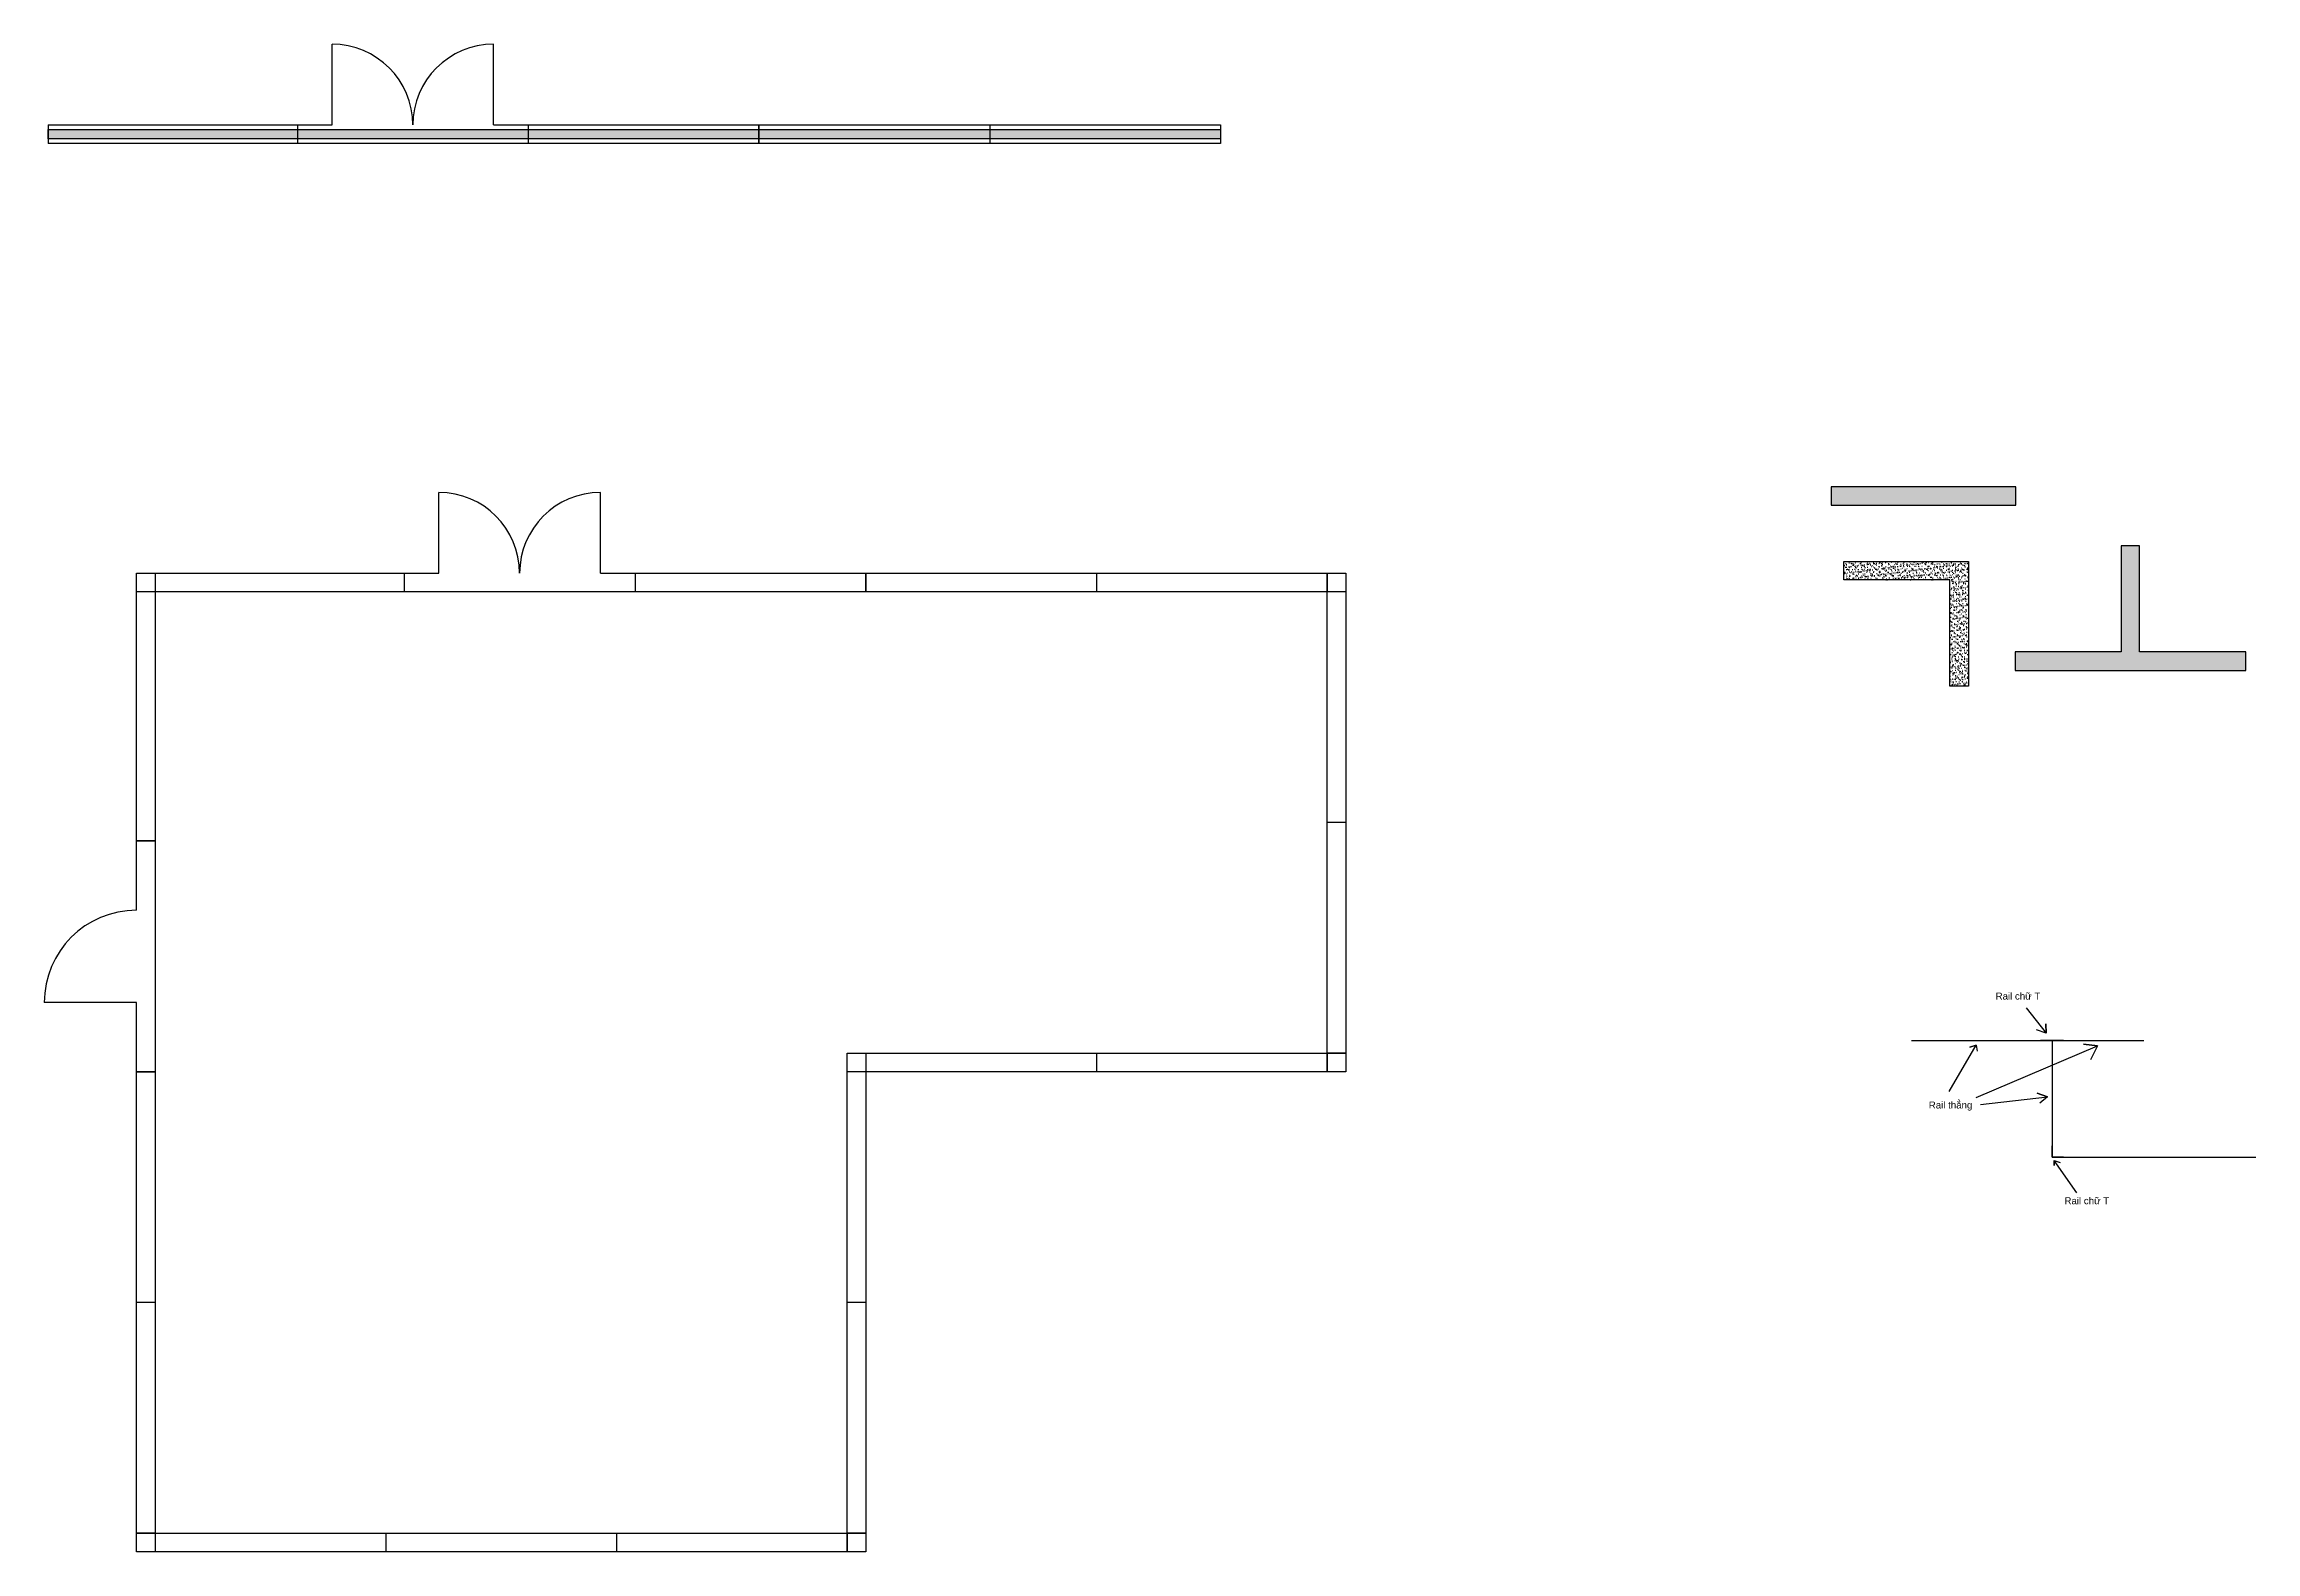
# Model space of a CAD drawing. Header units: inches. Extents: x 4890 to 14474, y 176 to 6708.
import ezdxf

# ---------------------------------------------------------------- set-up
doc = ezdxf.new("R2010")
doc.units = ezdxf.units.IN
doc.header["$MEASUREMENT"] = 0
doc.styles.get("Standard").update_dxf_attribs({"font": 'arial.ttf'})

# ---------------------------------------------------------------- blocks, each defined once
blk = doc.blocks.new('WSE')
for p, q in [((150, 40), (150, 390)), ((850, 40), (850, 390)), ((0, 40), (150, 40)), ((0, 40), (150, 40)), ((0, 40), (0, -40)), ((850, 40), (1000, 40)), ((1000, 40), (1000, -40)), ((1000, -40), (0, -40))]:
    blk.add_line(p, q)
for centre, start, end in [((150, 40), 0, 90), ((850, 40), 90, 180)]:
    blk.add_arc(centre, 350, start, end)
blk = doc.blocks.new('NE')
at = {"color": 0}
for p, q in [((0, 40), (1000, 40)), ((0, 40), (0, -40)), ((1000, 40), (1000, -40)), ((1000, -40), (0, -40))]:
    blk.add_line(p, q, dxfattribs=at)
blk = doc.blocks.new('SE')
blk.add_line((300, 40), (300, 440))
at = {"color": 0}
for p, q in [((0, 40), (300, 40)), ((0, 40), (0, -40)), ((700, 40), (1000, 40)), ((1000, 40), (1000, -40)), ((1000, -40), (0, -40))]:
    blk.add_line(p, q, dxfattribs=at)
blk.add_arc((300, 40), 400, 0, 90)

msp = doc.modelspace()

# ---------------------------------------------------------------- hatches: boundary and pattern name
h = msp.add_hatch()
h.set_pattern_fill('AR-SAND', color=256, scale=10)
h.set_pattern_definition([(37.5, (-18.258, 290.967), (-0.629934, 19.268238), [0, -15.2, 0, -17, 0, -16.25]), (7.5, (-18.258, 290.967), (17.697767, 28.22146), [0, -8.2, 0, -13.7, 0, -5.25]), (327.5, (-30.558, 290.967), (31.141419, 0.05659), [0, -5, 0, -18, 0, -23.5]), (317.5, (-30.558, 290.967), (30.061266, 8.776756), [0, -2.5, 0, -11.8, 0, -13.5])])
h.paths.add_polyline_path([(9987.7, 6298.3), (9987.7, 6338.3), (4907.7, 6338.3), (4907.7, 6298.3)])
h = msp.add_hatch()
h.set_pattern_fill('AR-SAND', color=256, scale=10)
h.paths.add_polyline_path([(13433.9, 4790.9), (12633.9, 4790.9), (12633.9, 4710.9), (13433.9, 4710.9)])
h = msp.add_hatch()
h.set_pattern_fill('AR-SAND', color=256, scale=10)
h.paths.add_polyline_path([(14430.5, 4075.1), (13970.5, 4075.1), (13970.5, 4535.1), (13890.5, 4535.1), (13890.5, 4075.1), (13430.5, 4075.1), (13430.5, 3995.1), (14430.5, 3995.1)])
h = msp.add_hatch()
h.set_pattern_fill('AR-SAND', color=256, scale=10)
h.paths.add_polyline_path([(13228.5, 4467.3), (12688.5, 4467.3), (12688.5, 4387.3), (13148.5, 4387.3), (13148.5, 3927.3), (13228.5, 3927.3)])

# ---------------------------------------------------------------- linework, layer by layer
at = {"color": 0}
for p, q in [((4907.7, 6358.3), (5987.7, 6358.3)), ((5987.7, 6358.3), (5987.7, 6278.3)), ((5987.7, 6278.3), (4907.7, 6278.3)), ((5370.5, 4415.9), (6450.5, 4415.9)), ((5370.5, 4415.9), (5370.5, 4335.9)), ((6450.5, 4415.9), (6450.5, 4335.9)), ((5290.5, 3255.9), (5290.5, 4335.9)), ((5370.5, 4335.9), (5290.5, 4335.9)), ((5370.5, 4335.9), (5370.5, 3255.9)), ((6450.5, 4335.9), (5370.5, 4335.9)), ((5370.5, 3255.9), (5290.5, 3255.9))]:
    msp.add_line(p, q, dxfattribs=at)
for p, q in [((4907.7, 6358.3), (4907.7, 6278.3)), ((13478.6, 2532.9), (13564.9, 2423.2)), ((13564.9, 2423.2), (13524.3, 2437.6)), ((13564.9, 2423.2), (13563.5, 2463.7)), ((13563.5, 2463.7), (13564.9, 2423.2)), ((12982.3, 2391.3), (13988.3, 2391.3)), ((13145.2, 2170.7), (13262.8, 2371.6)), ((13262.8, 2371.6), (13234.3, 2362)), ((13234.3, 2362), (13262.8, 2371.6)), ((13261.7, 2143.7), (13788.3, 2368.4)), ((13262.8, 2371.6), (13266.4, 2345.1)), ((13591.3, 2391.3), (13591.3, 1885.5)), ((13788.3, 2368.4), (13726.9, 2374.9)), ((13726.9, 2374.9), (13788.3, 2368.4)), ((13788.3, 2368.4), (13756.9, 2307)), ((13281, 2114.2), (13571.8, 2147.7)), ((13571.8, 2147.7), (13526.9, 2163.2)), ((13526.9, 2163.2), (13571.8, 2147.7)), ((13571.8, 2147.7), (13537.5, 2120)), ((13591.3, 1885.5), (14473.8, 1885.5)), ((13699, 1731.3), (13600.5, 1871.8)), ((13600.5, 1871.8), (13600.5, 1849.2)), ((13600.5, 1849.2), (13600.5, 1871.8)), ((13600.5, 1871.8), (13625.6, 1862.5))]:
    msp.add_line(p, q)
at = {"color": 1}
for p, q in [((13591.3, 2391.3), (13541.3, 2391.3)), ((13541.3, 2391.3), (13641.3, 2391.3)), ((13641.3, 2391.3), (13591.3, 2391.3)), ((13591.3, 2391.3), (13591.3, 2341.3)), ((13591.3, 1885.5), (13591.3, 1935.5)), ((13591.3, 1885.5), (13641.3, 1885.5)), ((13641.3, 1885.5), (13591.3, 1885.5))]:
    msp.add_line(p, q, dxfattribs=at)
for points in [[(9987.7, 6298.3), (4907.7, 6298.3), (4907.7, 6338.3), (9987.7, 6338.3)], [(12633.9, 4710.9), (13433.9, 4710.9), (13433.9, 4790.9), (12633.9, 4790.9)], [(14430.5, 3995.1), (14430.5, 4075.1), (13970.5, 4075.1), (13970.5, 4535.1), (13890.5, 4535.1), (13890.5, 4075.1), (13430.5, 4075.1), (13430.5, 3995.1)], [(5290.5, 4415.9), (5370.5, 4415.9), (5370.5, 4335.9), (5290.5, 4335.9)], [(13228.5, 4467.3), (13228.5, 3927.3), (13148.5, 3927.3), (13148.5, 4387.3), (12688.5, 4387.3), (12688.5, 4467.3)], [(8370.5, 2335.9), (8450.5, 2335.9), (8450.5, 2255.9), (8370.5, 2255.9)], [(10450.5, 2335.9), (10530.5, 2335.9), (10530.5, 2255.9), (10450.5, 2255.9)], [(5290.5, 255.9), (5370.5, 255.9), (5370.5, 175.9), (5290.5, 175.9)], [(8370.5, 255.9), (8450.5, 255.9), (8450.5, 175.9), (8370.5, 175.9)]]:
    msp.add_lwpolyline(points, close=True)
at = {"color": 0}
for points in [[(8987.7, 6358.3), (8987.7, 6278.3), (7987.7, 6278.3), (7987.7, 6358.3)], [(9450.5, 4415.9), (9450.5, 4335.9), (8450.5, 4335.9), (8450.5, 4415.9)]]:
    msp.add_lwpolyline(points, close=True, dxfattribs=at)
at = {"color": 1}
msp.add_lwpolyline([(10450.5, 4415.9), (10530.5, 4415.9), (10530.5, 4335.9), (10450.5, 4335.9)], close=True, dxfattribs=at)

# ---------------------------------------------------------------- block references
for name, p in [('WSE', (5987.7, 6318.3)), ('NE', (6987.7, 6318.3)), ('NE', (8987.7, 6318.3)), ('WSE', (6450.5, 4375.9)), ('NE', (7450.5, 4375.9)), ('NE', (9450.5, 4375.9)), ('NE', (8450.5, 2295.9)), ('NE', (9450.5, 2295.9)), ('NE', (5370.5, 215.9)), ('NE', (6370.5, 215.9)), ('NE', (7370.5, 215.9))]:
    msp.add_blockref(name, p)
for name, p, rotation in [('NE', (10490.5, 4335.9), 270), ('NE', (10490.5, 3335.9), 270), ('SE', (5330.5, 2255.9), 90), ('NE', (5330.5, 2255.9), 270), ('NE', (8410.5, 2255.9), 270), ('NE', (5330.5, 1255.9), 270), ('NE', (8410.5, 1255.9), 270)]:
    msp.add_blockref(name, p, dxfattribs=dict(rotation=rotation))

# ---------------------------------------------------------------- texts
for s, p in [('Rail chữ T', (13346.5, 2568.7)), ('Rail thẳng', (13056.9, 2096.7)), ('Rail chữ T', (13644.9, 1681.9))]:
    msp.add_text(s, height=30).set_placement(p)

doc.saveas('drawing.dxf')
